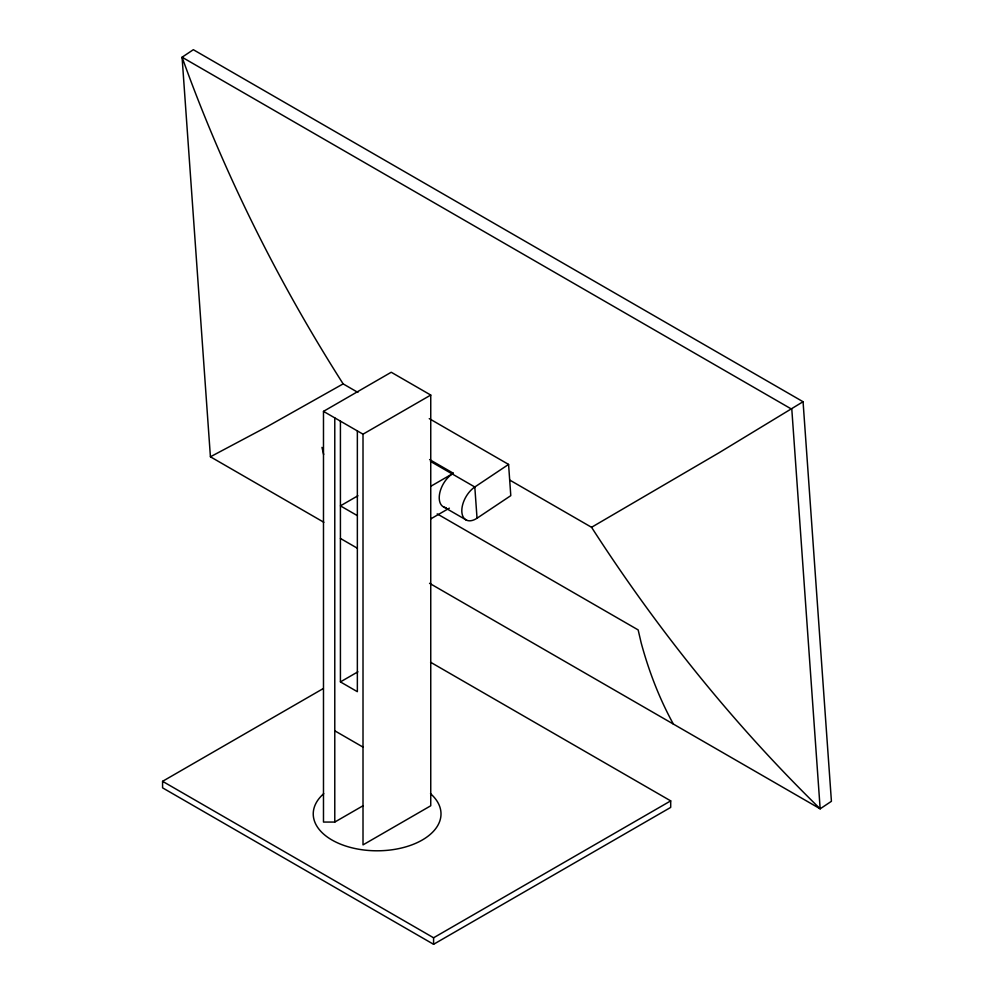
<?xml version="1.0" encoding="UTF-8"?>
<svg xmlns="http://www.w3.org/2000/svg" width="994" height="994" viewBox="0 0 994 994"><rect width="100%" height="100%" fill="white"/><g stroke="black" fill="none" stroke-linecap="round" stroke-linejoin="round"><path stroke-width="1.49" d="M508.58 464.422L474.809 486.998A19.955 11.53 -60 0 0 461.85 511.997A19.955 11.53 -60 0 0 477.033 518.209L510.792 495.646L508.58 464.422L429.271 418.636M323.845 522.285L210.417 456.793L182.076 57.217L193.333 49.7L803.065 401.725L719.084 452.73L591.554 527.292L509.686 480.04M363.009 805.774L334.779 822.063L323.485 822.063L323.485 411.367L391.238 372.253L430.75 395.065L430.75 805.774L363.009 844.888L363.009 434.179L430.75 395.065M357.902 495.77L340.42 505.859L357.355 515.637M430.75 486.302L453.339 473.268L429.619 459.576M430.75 518.893L449.35 508.158M430.564 662.24L670.701 800.878L670.701 807.401L433.583 944.3L162.581 787.844L162.581 781.321L323.348 688.507M340.42 421.145L340.42 681.909L357.902 671.82M162.581 781.321L433.583 937.777L670.701 800.878M357.902 392.406L343.141 383.883L266.964 426.761L210.417 456.793M430.452 461.378L474.809 486.998L477.033 518.209M323.485 411.367L363.009 434.179M443.908 507.089L466.758 520.284M437.198 513.886L638.148 629.91L641.155 642.795A705.28 407.192 -60 0 0 673.373 724.079M429.557 583.304L820.162 808.818L831.419 801.301L803.065 401.725M340.42 538.45L357.355 548.228M340.42 681.909L357.355 691.687L357.355 430.924M334.779 730.801L363.009 747.103M591.554 527.292C657.146 629.14 733.473 724.141 820.162 808.818L791.808 409.255L182.076 57.217C223.165 171.763 277.761 281.29 343.141 383.883M321.981 447.375L323.659 454.531M433.583 937.777L433.583 944.3M334.779 417.878L334.779 822.063M446.281 507.748A19.955 11.53 -60 0 1 439.708 493.21A19.955 11.53 -60 0 1 453.339 473.268M430.501 793.659A63.877 36.877 0 0 1 419.12 841.707A63.877 36.877 0 0 1 335.127 841.707A63.877 36.877 0 0 1 323.746 793.659"/></g></svg>
